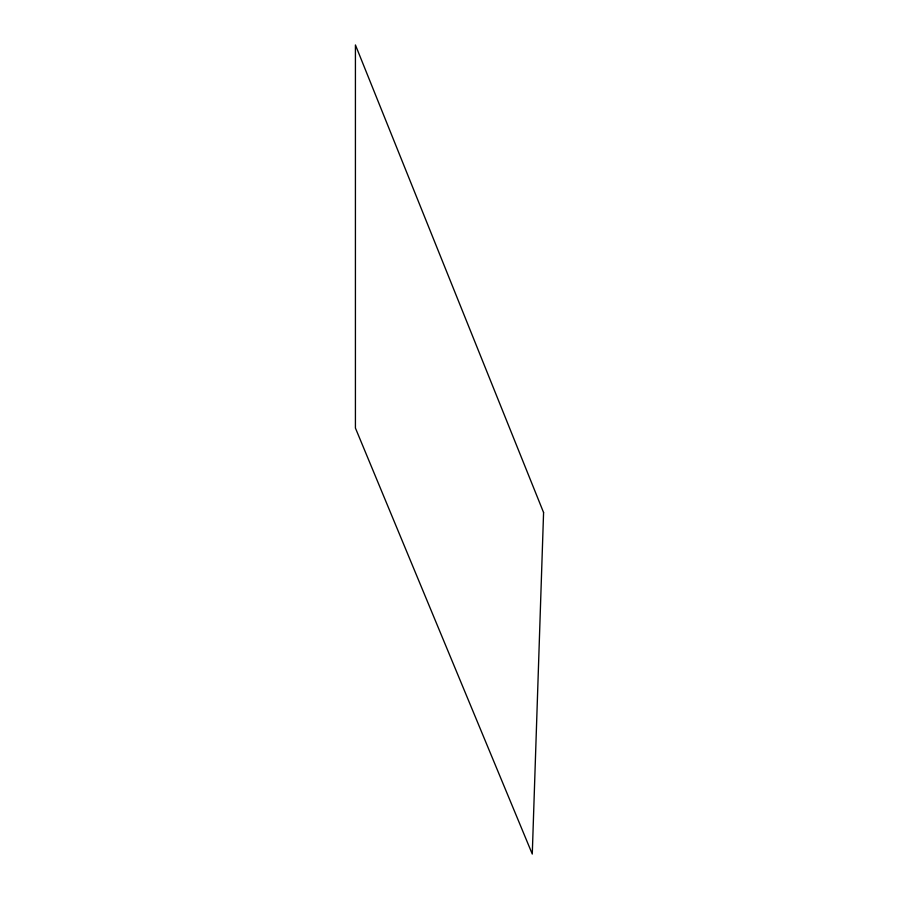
<?xml version="1.0" encoding="UTF-8"?>
<svg xmlns="http://www.w3.org/2000/svg" width="899" height="899" viewBox="0 0 899 899"><rect width="100%" height="100%" fill="white"/><g stroke="black" fill="none" stroke-linecap="round" stroke-linejoin="round"><path stroke-width="1.35" d="M543.58 512.531L532.275 854.05L355.42 428.048L355.42 44.95L543.58 512.531"/></g></svg>
